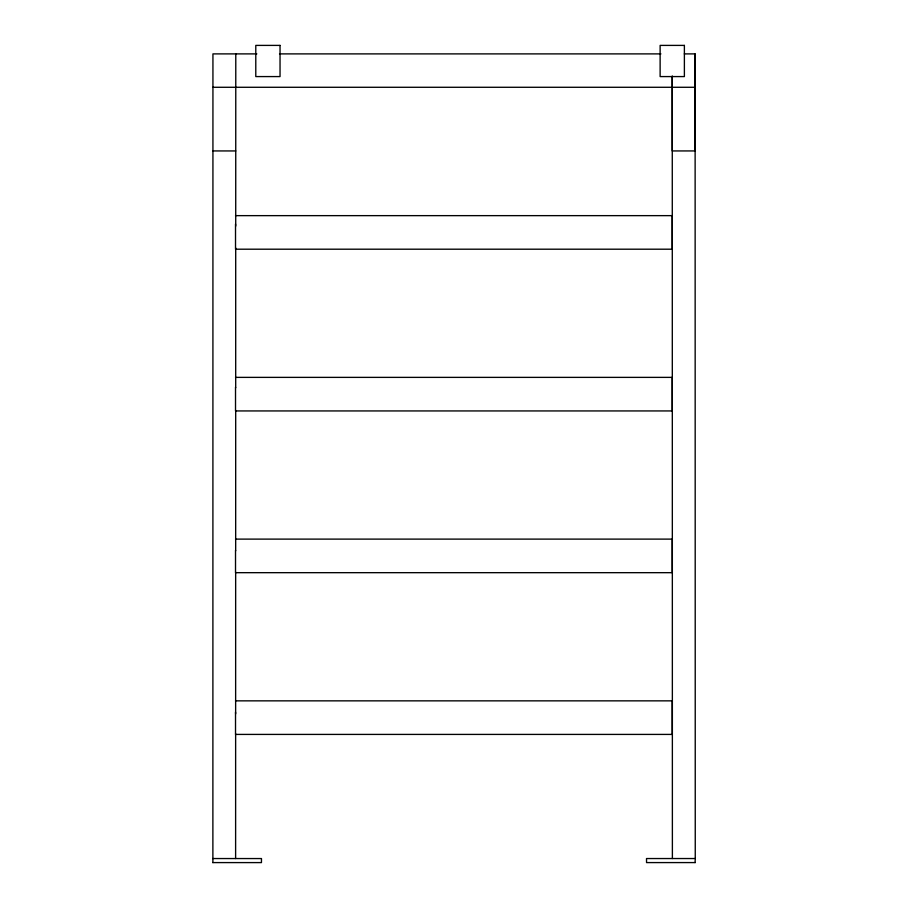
<?xml version="1.0" encoding="UTF-8"?>
<svg xmlns="http://www.w3.org/2000/svg" width="908" height="908" viewBox="0 0 908 908"><rect width="100%" height="100%" fill="white"/><g stroke="black" fill="none" stroke-linecap="round" stroke-linejoin="round"><path stroke-width="1.36" d="M212.881 862.589L212.937 53.89L256.839 53.89M235.615 858.548L235.637 733.766M235.637 713.915L235.66 572.108M235.671 550.838L235.694 410.45M235.694 387.761L235.705 247.975M235.717 226.103L235.785 53.901M672.385 858.537L672.26 76.272M212.903 150.932L235.751 150.944M279.516 53.89L660.922 53.89M684.314 53.901L695.108 53.89L695.256 858.537M212.926 87.282L695.074 87.282M235.524 215.639L672.215 215.639L672.215 249.201L235.524 249.201L235.524 224.026M235.524 377.376L672.215 377.376L672.215 410.938L235.524 410.938L235.524 387.171M235.524 539.114L672.215 539.114L672.215 572.676L235.524 572.676L235.524 550.305M235.524 700.851L672.215 700.851L672.215 734.413L235.524 734.413L235.524 712.042M212.767 858.548L261.481 858.559L261.447 862.6L212.733 862.589M695.267 862.577L646.553 862.589L646.519 858.548L695.233 858.537L695.119 862.577M695.063 53.89L695.131 150.932L672.249 150.944L672.215 76.158M280.039 45.4L255.784 45.4L255.784 76.578L280.039 76.578L280.039 45.4M684.382 45.4L660.127 45.4L660.127 76.578L684.382 76.578L684.382 45.4"/></g></svg>
